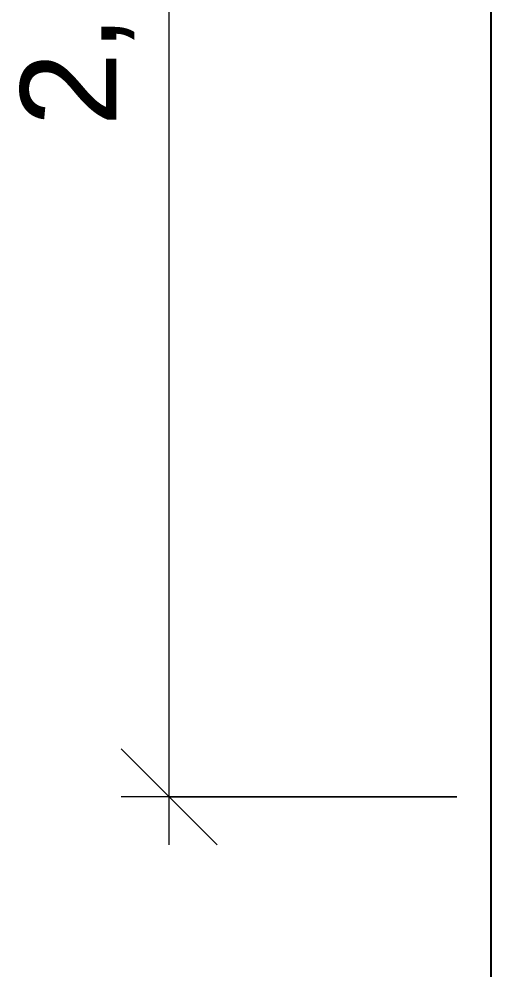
# Model space of a CAD drawing. Header units: millimetres. Extents: x -49742 to -28323, y -43447 to -3800.
# Drawn here: x -34625 to -33888, y -8256 to -6772 of the extents above; entities that cross this region are included whole.
import ezdxf

# ---------------------------------------------------------------- set-up
doc = ezdxf.new("R2010")
doc.units = ezdxf.units.MM
for name, color, linetype, lineweight in [('A-ANNO-DIMS', 211, 'Continuous', 9), ('A-ANNO-DIMS-75', 211, 'Continuous', 9), ('A-GLAZ-CURT', 52, 'Continuous', 9), ('A-WALL', 113, 'Continuous', 25)]:
    doc.layers.add(name, color=color, linetype=linetype, lineweight=lineweight)
doc.styles.add('@Arial Unicode MS', font='ARIALUNI.ttf', dxfattribs={"height": 150})
doc.dimstyles.new('CRT_-__Metros_-_Linha_de_chamada_3_5_mm_1', dxfattribs={"dimscale": 304.8, "dimtxt": 150.876728, "dimasz": 0.492126, "dimexe": 0.246063, "dimexo": 0.0625, "dimgap": 0.123031, "dimtad": 1, "dimlfac": 0.001, "dimrnd": 0.01, "dimzin": 0, "dimdsep": 46, "dimtxsty": '@Arial Unicode MS', "dimblk1": 'OBLIQUE', "dimblk2": 'OBLIQUE', "dimsah": 1, "dimcen": 0.09, "dimdle": 0.246063, "dimazin": 0, "dimtfac": 1, "dimtdec": 4, "dimtix": 1, "dimtmove": 0, "dimatfit": 3, "dimfxl": 1.476378, "dimfxlon": 1, "dimtvp": 1, "dimtolj": 1, "dimtzin": 0, "dimarcsym": 2})

# ---------------------------------------------------------------- blocks, each defined once
blk = doc.blocks.new('COLONIAL BASE - COLONIAL BASE-3960684-PONTOS ELÉTRICOS MEZANINO')
at = {"layer": 'A-GLAZ-CURT'}
for major_axis, start_param, end_param in [((0, 102.8), 0.77654, 0.802487), ((0, 85.3), 1.003902, 1.038548), ((0, 85.3), 2.103045, 2.130486), ((0, 102.8), 2.339105, 2.365053)]:
    blk.add_ellipse((-7224.1, -8093.9), major_axis=major_axis, ratio=0.287348, start_param=start_param, end_param=end_param, dxfattribs=at)
blk = doc.blocks.new('DIMBLOCK25-PONTOS ELÉTRICOS MEZANINO')
at = {"layer": 'A-ANNO-DIMS-75', "lineweight": 18, "transparency": 16777216}
for p, q in [((-34390.8, -5487), (-34465.8, -5412)), ((-34390.8, -5487), (-34315.8, -5562)), ((-34390.8, -7987), (-34465.8, -7912)), ((-34390.8, -7987), (-34315.8, -8062))]:
    blk.add_line(p, q, dxfattribs=at)
at = {"layer": 'A-ANNO-DIMS-75', "transparency": 16777216}
for p, q in [((-34390.8, -8062), (-34390.8, -5412)), ((-33940.8, -5487), (-34465.8, -5487)), ((-34390.8, -5487), (-33940.8, -5487)), ((-33940.8, -7987), (-34465.8, -7987)), ((-34390.8, -7987), (-33940.8, -7987))]:
    blk.add_line(p, q, dxfattribs=at)
at = {"layer": 'A-ANNO-DIMS-75', "color": 0, "transparency": 16777216, "insert": (-34623, -6939.9), "char_height": 150, "width": 487.012, "attachment_point": 1, "rotation": 90, "line_spacing_factor": 1.117605, "style": '@Arial Unicode MS'}
blk.add_mtext('2,50', dxfattribs=at)
blk = doc.blocks.new('_Oblique')
at = {"color": 0, "linetype": 'ByBlock', "lineweight": -2}
blk.add_line((-0.5, -0.5), (0.5, 0.5), dxfattribs=at)

msp = doc.modelspace()

# ---------------------------------------------------------------- linework, layer by layer
at = {"layer": 'A-GLAZ-CURT'}
for major_axis, start_param, end_param in [((0, 85.267), 2.09891472, 2.12707282), ((0, 102.757), 2.33983892, 2.36469653)]:
    msp.add_ellipse((-33867.026, -7821.021), major_axis=major_axis, ratio=0.28734789, start_param=start_param, end_param=end_param, dxfattribs=at)
at = {"layer": 'A-WALL'}
msp.add_line((-33887.595, -12801.982), (-33887.595, -3799.651), dxfattribs=at)

# ---------------------------------------------------------------- block references
at = {"layer": 'A-GLAZ-CURT'}
msp.add_blockref('COLONIAL BASE - COLONIAL BASE-3960684-PONTOS ELÉTRICOS MEZANINO', (-26642.975, 0), dxfattribs=at)

# ---------------------------------------------------------------- dimensions: what is measured, and where the dimension line sits
at = {"layer": 'A-ANNO-DIMS'}
dim = msp.add_linear_dim(base=(-34390.799, -5486.999), p1=(-33940.799, -7986.999), p2=(-33940.799, -5486.999), angle=90, dimstyle='CRT_-__Metros_-_Linha_de_chamada_3_5_mm_1', override={"dimpost": '<>', "dimfxl": 2500}, dxfattribs=at)
dim.commit()
dim.dimension.update_dxf_attribs({"geometry": 'DIMBLOCK25-PONTOS ELÉTRICOS MEZANINO', "text_midpoint": (-34504.936, -6736.999)})

doc.saveas('drawing.dxf')
